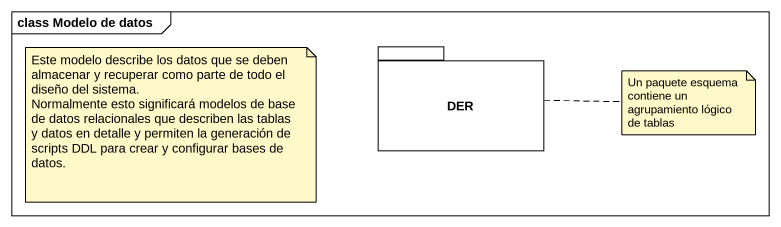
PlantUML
@startuml
mainframe class Modelo de datos
package DER {
}
note as N1
  Este modelo describe los datos que se deben almacenar y recuperar como parte de todo el diseño del sistema.
  Normalmente esto significará modelos de base de datos relacionales que describen las tablas y datos en detalle y permiten la generación de scripts DDL para crear y configurar bases de datos.
end note
note right of DER : Un paquete esquema contiene un agrupamiento lógico de tablas
@enduml
